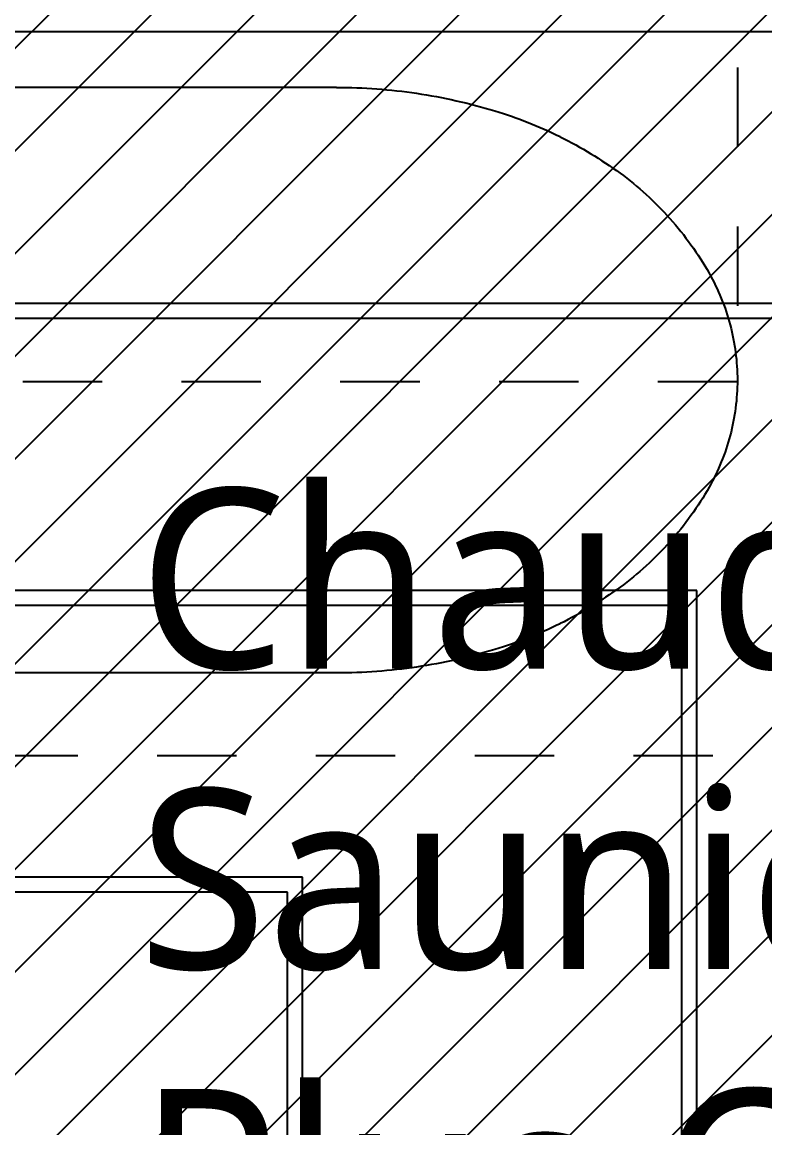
# Model space of a CAD drawing. Header units: centimetres. Extents: x 2191 to 12545, y -680 to 18662.
# Drawn here: x 10938.3 to 10987.8, y 4044.8 to 4118.4 of the extents above; entities that cross this region are included whole.
import ezdxf

# ---------------------------------------------------------------- set-up
doc = ezdxf.new("R2010")
doc.units = ezdxf.units.CM
doc.linetypes.add('Style de ligne -1', pattern=[0.41664, 0.20828, -0.20836])
for name, color, linetype in [('B Aménagement intérieur', 252, 'Continuous'), ('B Faux plafonds_Hatch', 252, 'Continuous'), ('B Général', 252, 'Continuous'), ('prlm-CHAUFF', 4, 'Continuous')]:
    doc.layers.add(name, color=color, linetype=linetype)
doc.styles.add('prlm-chauff', font='trebucbi.ttf', dxfattribs={"height": 18})

# ---------------------------------------------------------------- blocks, each defined once
blk = doc.blocks.new('B 70.200_wc-2')
at = {"layer": 'B Général', "linetype": 'Continuous'}
for p, q in [((-25, -20.1), (-25, 0)), ((-24.9, 0.1), (24.9, 0.1)), ((25, -20.1), (25, 0)), ((-19.5, -44.2), (-19.5, -21.9)), ((19.5, -44.2), (19.5, -21.9))]:
    blk.add_line(p, q, dxfattribs=at)
at = {"layer": 'B Général', "linetype": 'Continuous', "flags": 128}
blk.add_lwpolyline([(-25, -20.1), (-24.9, -20.6), (-24.75, -20.9), (-24.55, -21.2), (-24.3, -21.45), (-23.9, -21.7), (-23.4, -21.85), (-23.15, -21.9), (23.25, -21.9), (23.55, -21.85), (23.9, -21.7), (24.2, -21.5), (24.45, -21.3), (24.65, -21.05), (24.8, -20.75), (24.9, -20.5), (24.95, -20.3), (25, -20.1)], dxfattribs=at)
for points in [[(-19.5, -44.199), (-19.5, -44.2, 0.036537), (-19.11, -49.53, 0.035337), (-17.941, -54.747), (-17.94, -54.75, 0.041299), (-16.221, -59.088), (-16.22, -59.09), (-16.217, -59.097, 0.041783), (-13.79, -63.08, 0.053503), (-10.774, -66.396), (-10.77, -66.4, 0.054816), (-7.122, -69.019), (-7.12, -69.02, 0.063755), (-3.68, -70.42), (-3.678, -70.421, 0.064897), (0, -70.9)], [(0, -70.9, 0.064897), (3.678, -70.421), (3.68, -70.42, 0.063726), (7.12, -69.02), (7.122, -69.019, 0.054816), (10.77, -66.4), (10.774, -66.396, 0.053503), (13.79, -63.08, 0.041783), (16.217, -59.097), (16.22, -59.09), (16.221, -59.088, 0.041299), (17.94, -54.75), (17.941, -54.747, 0.035337), (19.11, -49.53, 0.036556), (19.5, -44.2)]]:
    blk.add_lwpolyline(points, format="xyb", dxfattribs=at)
at = {"layer": 'B Général', "linetype": 'Continuous'}
for centre, start, end in [((-24.9, 0), 90, 180), ((24.9, 0), 0, 90)]:
    blk.add_arc(centre, 0.1, start, end, dxfattribs=at)
blk = doc.blocks.new('B 70.Groupe-2-1')
at = {"layer": 'B Général', "linetype": 'Style de ligne -1', "ltscale": 25.4, "flags": 128}
blk.add_lwpolyline([(-35.4, 7.6), (35.6, 7.6), (35.6, -32.4), (-35.4, -32.4)], close=True, dxfattribs=at)
at = {"layer": 'B Général', "xscale": -1, "rotation": 270}
blk.add_blockref('B 70.200_wc-2', (35.5, 7.5), dxfattribs=at)
blk = doc.blocks.new('B 70.WC-plan-PMR')
at = {"layer": 'B Général', "linetype": 'Style de ligne -1', "ltscale": 25.4, "flags": 128}
blk.add_lwpolyline([(-114.5, 112.5), (15.5, 112.5), (15.5, 32.5), (-114.5, 32.5)], close=True, dxfattribs=at)
at = {"layer": 'B Général'}
blk.add_blockref('B 70.Groupe-2-1', (0, 0), dxfattribs=at)
blk = doc.blocks.new('B 70.Groupe-13-1')
at = {"layer": 'B Faux plafonds_Hatch', "linetype": 'Continuous'}
h = blk.add_hatch(dxfattribs=at)
h.set_pattern_fill('F_P__SOFFITE', color=256, style=0, pattern_type=2)
h.set_pattern_definition([(45, (0, 0.2205), (-3.5277778, 3.3072917), [])])
h.paths.add_polyline_path([(10935.773, 4134.411), (11065.081, 4134.411), (11065.081, 3989.561), (10935.773, 3989.561)])
at = {"layer": 'B Général', "rotation": 180}
blk.add_blockref('B 70.WC-plan-PMR', (10950.581, 4102.061), dxfattribs=at)

msp = doc.modelspace()

# ---------------------------------------------------------------- linework, layer by layer
at = {"layer": 'prlm-CHAUFF', "ltscale": 50}
for p, q in [((11175.402, 4117.761), (10931.186, 4117.761)), ((11149.713, 4099.661), (10930.466, 4099.661)), ((11148.713, 4098.661), (10930.466, 4098.661)), ((10983.289, 4080.561), (10931.186, 4080.561)), ((10983.289, 3931.294), (10983.289, 4080.561)), ((10982.289, 4079.561), (10931.186, 4079.561)), ((10982.289, 3931.708), (10982.289, 4079.561)), ((10957.015, 4061.461), (10931.086, 4061.461)), ((10957.015, 3951.442), (10957.015, 4061.461)), ((10956.015, 4060.461), (10931.086, 4060.461)), ((10956.015, 3951.856), (10956.015, 4060.461))]:
    msp.add_line(p, q, dxfattribs=at)

# ---------------------------------------------------------------- block references
at = {"layer": 'B Aménagement intérieur'}
msp.add_blockref('B 70.Groupe-13-1', (0, 0), dxfattribs=at)

# ---------------------------------------------------------------- texts
at = {"layer": 'prlm-CHAUFF', "insert": (10946.055, 4087.355), "char_height": 12, "width": 189.92396, "attachment_point": 1, "style": 'prlm-chauff'}
msp.add_mtext('Chaudière individuelle Saunier Duval Thema Plus Condens F35', dxfattribs=at)

doc.saveas('drawing.dxf')
